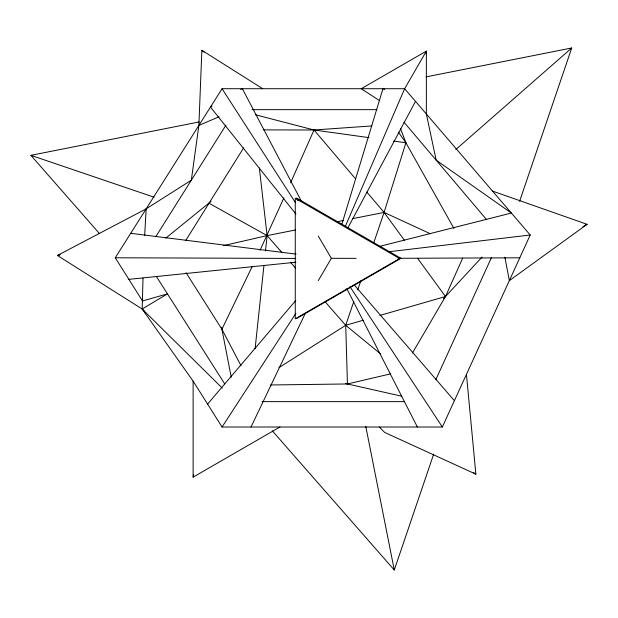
<?xml version="1.0" encoding="UTF-8"?>
<svg xmlns="http://www.w3.org/2000/svg" width="618" height="618" viewBox="0 0 618 618"><rect width="100%" height="100%" fill="white"/><g stroke="black" fill="none" stroke-linecap="round" stroke-linejoin="round"><path stroke-width="0.93" d="M143.013 278.108L142.179 309.015L193.125 381.159L222.063 427.015L442.349 427.015L530.213 235.002L404.651 88.714L222.063 88.714L115.257 257.776L142.495 300.943L167.455 293.874L142.179 309.015L57.42 255.473L146.165 208.845L191.317 180.201L198.88 125.408L201.87 50.282L262.704 88.714M144.674 235.381L146.165 208.845M426.15 53.975L426.358 51.116L361.244 88.714L379.707 100.749M255.095 348.791L263.963 265.354M265.493 250.97L267.123 235.62L259.344 167.98M279.946 427.015L193.125 477.135L193.697 474.315M341.824 224.404L382.951 88.714L384.705 89.394M400.479 128.451L405.91 142.773L384.079 212.407L373.558 243.361M353.751 301.63L345.709 325.3L347.447 383.963L270.468 384.975M357.776 289.796L360.873 280.688M272.306 430.823L394.284 570.02L433.681 454.114M519.614 201.306L571.727 47.98L426.119 76.879M345.192 226.713L404.651 88.714L426.358 51.116L426.358 113.998L436.161 160.139L511.364 213.048L379.939 246.296M283.932 197.775L260.008 250.36M290.576 182.812L314.021 129.996L371.804 125.933M462.681 258.139L445.493 296.524L412.445 352.994M435.821 379.691L491.395 257.675M251.001 427.015L305.338 313.264M231.24 377.189L221.908 329.232L252.051 266.829M347.826 227.972L415.505 101.352M318.309 280.572L331.356 258.301L356.123 258.37M185.809 240.356L243.693 147.787M155.713 236.818L226.003 125.06M222.063 427.015L295.875 313.365M207.594 404.087L295.806 300.456M443.539 298.641L482.055 257.049M455.798 149.556L571.727 47.98M165.786 238.139L211.093 201.352M211.997 105.987L210.468 107.061L295.952 214.091M278.919 367.664L345.709 325.3L363.26 320.24M582.952 226.736L587.1 224.319L492.515 191.086M296.57 318.548L400.928 258.301L296.57 198.046L297.961 200.564M240.703 89.44L242.38 88.714L301.476 201.375M198.88 125.408L219.042 116.779M60.17 254.577L57.42 255.473L59.351 255.504M585.261 224.875L587.1 224.319L509.34 280.626L504.898 257.212M379.892 315.443L445.493 296.524L417.629 258.363M347.447 383.963L390.514 373.89M223.322 245.647L267.123 235.62L295.419 230.004M99.513 233.627L30.9 155.334L199.197 121.924M336.918 221.769L343.523 220.456M352.955 218.587L384.079 212.407L430.383 233.766M388.799 251.765L530.213 235.002M128.876 279.359L295.945 262.21M398.069 258.316L400.928 258.301M399.684 258.293L519.777 257.814M252.036 109.649L377.011 109.649M262.009 401.638L404.628 401.638M263.538 129.888L314.021 129.996L368.969 137.636M115.257 257.776L295.752 258.432M130.715 233.31L296.099 254.114M393.596 141.058L405.91 142.773L453.952 228.451M345.586 383.546L401.569 396.169M255.28 114.732L314.021 129.996L355.559 178.857M30.9 155.334L154.036 197.181M466.435 374.384L475.883 474.184L384.728 432.469L379.267 427.015M208.869 203.16L267.123 235.62L281.7 252.26M473.488 472.577L475.883 474.184M204.125 52.067L201.87 50.282L202.982 51.85M380.364 353.728L345.709 325.3L325.431 302.156M222.295 388.119L142.179 309.015L144.187 311.078M290.576 262.38L295.643 268.166M354.16 284.798L454.392 400.696M366.721 191.989L384.079 212.407L404.551 240.448M403.902 122.086L486.66 219.699M398.378 132.082L405.91 142.773M350.035 286.767L442.349 427.015M222.063 88.714L295.52 202.75M186.033 272.685L221.908 329.232L241.005 365.717M156.246 276.254L224.658 383.809M318.309 236.169L331.356 258.301M346.806 288.645L417.374 427.015M365.779 426.397L394.284 570.02M221.553 327.355L221.908 329.232M193.125 381.159L193.125 477.135M399.614 258.563L295.265 318.811L295.265 198.308L399.614 258.563"/></g></svg>
